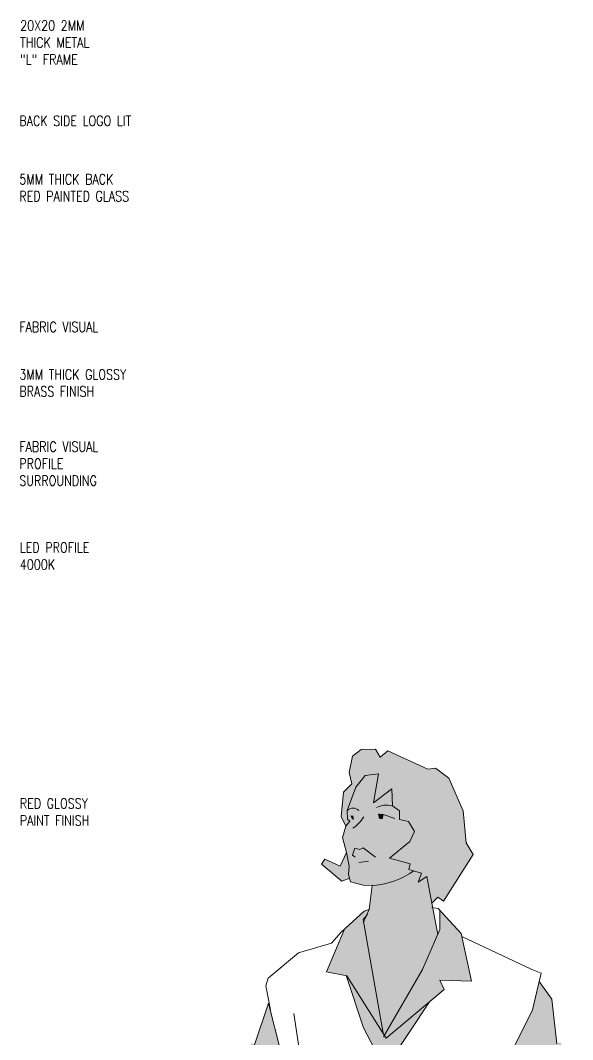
# Model space of a CAD drawing. Header units: millimetres. Extents: x 539949 to 547802, y -525020 to -515511.
# Drawn here: x 542762 to 543520, y -518583 to -517183 of the extents above; entities that cross this region are included whole.
import ezdxf

# ---------------------------------------------------------------- set-up
doc = ezdxf.new("R2010")
doc.units = ezdxf.units.MM
doc.header["$LTSCALE"] = 5
doc.header["$MEASUREMENT"] = 0
doc.layers.add('L-Det Tag', color=7, linetype='Continuous')
for name, color, linetype, lineweight in [('sk-details', 151, 'Continuous', 9), ('sk-hatch', 254, 'Continuous', 13), ('sk-wall', 23, 'Continuous', 30)]:
    doc.layers.add(name, color=color, linetype=linetype, lineweight=lineweight)
doc.styles.add('ABRA', font='romans.shx', dxfattribs={"width": 0.8, "bigfont": 'bigfont.shx'})

# ---------------------------------------------------------------- blocks, each defined once
blk = doc.blocks.new('A$C74DB096D')
at = {"layer": 'sk-hatch'}
h = blk.add_hatch(color=42, dxfattribs=at)
h.set_gradient(color1=(206, 156, 39), color2=(171, 130, 33), one_color=1, tint=0.4, name='SPHERICAL')
h.paths.add_polyline_path([(104.9, 1620.7), (130, 1601.8), (123.2, 1640.8), (141.1, 1638.8), (153.8, 1623.1), (165.4, 1591.1), (165, 1579.6), (161.8, 1576.8), (167.4, 1570.3), (173.8, 1583), (170.3, 1616.2), (159.1, 1627.4), (162.8, 1642.7), (158.5, 1664.8), (146.6, 1674.1), (127.2, 1674.6), (121, 1663.7), (110.5, 1672.3), (56.3, 1647.2), (45.8, 1648.8), (27.8, 1635.1), (8.6, 1590.9), (4.6, 1547.7), (-5.1, 1531.9), (35.3, 1468.5), (42.9, 1473.8), (50.9, 1465.7), (57.8, 1502), (69.3, 1494.4), (64.7, 1506.2), (82, 1511.4), (80.3, 1519.1), (108.2, 1526.7), (80.9, 1549.2), (74.2, 1562.7), (82.5, 1576.3), (94.7, 1579.3), (94.7, 1590.9), (104.1, 1597.8)])
h.paths.add_polyline_path([(174.8, 1515.9), (166.2, 1534.4), (162.7, 1515.8), (163.6, 1504.5), (162.3, 1499.6), (172.9, 1495.4), (200.2, 1518.4), (195.7, 1525.6)])
h = blk.add_hatch(color=254, dxfattribs=at)
h.set_gradient(color1=(235, 216, 193), color2=(230, 207, 178), one_color=1, tint=0.8)
h.paths.add_polyline_path([(-71.4, 1115.1), (-58.2, 1189.7), (-86.1, 1220.1), (-138.8, 1249.3), (-117.4, 1224.3), (-119.8, 1155.7), (-127.3, 1100), (-124.7, 1071.5), (-48, 929.2), (-23.4, 974), (-56.8, 1049), (-58.2, 1078)])
h.paths.add_polyline_path([(270.8, 1143.5), (265.3, 1203.9), (225, 1182.4), (225, 1182.4), (249.7, 1041), (244.6, 1035.5), (238.8, 997.5), (248.7, 976), (266.1, 930.8), (273.6, 954.6), (269.2, 969.5), (283.5, 1107.4)])
h.paths.add_polyline_path([(135.6, 1457.3), (135.6, 1457.3), (131.4, 1489.9), (129.4, 1489.8, -0.132314), (75.5, 1509.4), (64.7, 1506.2), (69.3, 1494.4), (57.8, 1502), (50.9, 1465.7), (42.9, 1423.5), (63.6, 1376.1), (115.2, 1286.6), (117, 1289.6), (143.3, 1440.3)])
h.paths.add_polyline_path([(167.4, 1570.3), (161.8, 1576.8), (165, 1579.6), (165.4, 1591.1), (153.8, 1623.1), (141.1, 1638.8), (123.2, 1640.8), (130, 1601.8), (104.9, 1620.7), (104.1, 1597.8), (94.7, 1590.9), (94.7, 1579.3), (82.5, 1576.3), (74.2, 1562.7), (80.9, 1549.2), (108.2, 1526.7), (80.3, 1519.1), (82, 1511.4), (75.5, 1509.4, 0.132314), (129.4, 1489.8), (143.8, 1490.1), (161, 1494.7), (163.6, 1504.5), (162.7, 1515.8), (166.2, 1534.4), (172, 1554.7)])
h.paths.add_polyline_path([(81.7, 332.6), (47, 337.9), (40.3, 331.7, -0.313325), (24.8, 329.5), (11.9, 335.9), (4.9, 332.5), (3.9, 332.5), (9.2, 243.5), (12.4, 188.2), (11.9, 153.7), (3.4, 135.8), (8.2, 120.3), (-13.1, 49.5), (5.5, 52.1), (22.2, 48.3), (32.4, 41.2), (36.6, 117.8), (45, 132.3), (43.4, 160), (49.4, 211.6)])
h.paths.add_polyline_path([(124, 320.9), (135.3, 354.8), (104.8, 353), (103.1, 336.8), (95.2, 333, -0.153529), (87.1, 331.7), (81.7, 332.6), (49.4, 211.6), (43.4, 160), (45, 132.3), (36.6, 117.8), (35.7, 101.2), (38.9, 53.5), (61.5, 60.8), (76, 56.6), (85.1, 54.2), (68.5, 106.4), (72.7, 127.4), (66.5, 146.6), (72.5, 169.7), (103.1, 251.2)])
h = blk.add_hatch(color=12, dxfattribs=at)
h.set_gradient(color1=(185, 19, 4), color2=(180, 18, 4), one_color=1, tint=0.36, name='INVSPHERICAL')
h.paths.add_polyline_path([(-55.6, 1236.2), (-70.8, 1248.1), (-122.7, 1277.9), (-139.7, 1249.8), (-86.1, 1220.1), (-54.7, 1185.8), (-59.6, 1181.7), (-60.7, 1176), (-50.7, 1177.6), (-33.7, 1202.4)])
h.paths.add_polyline_path([(238.3, 1227.2), (224.3, 1196.8), (225, 1182.4), (267.4, 1205), (300.2, 1227.9), (313.7, 1248.2), (294.3, 1276.8)])
h.paths.add_polyline_path([(63.6, 1376.1), (39.9, 1430.3), (40.3, 1456.5), (11, 1424.6), (-2.7, 1359.9), (39.9, 1361.6), (34.1, 1348.7), (112.8, 1282.8), (115.2, 1286.6)])
h.paths.add_polyline_path([(117, 1289.6), (166, 1367.4), (193.5, 1372.8), (168.9, 1430.7), (142.3, 1454.9), (135.6, 1457.3), (135.6, 1457.3), (139.5, 1448.7), (143.9, 1443.8)])
h = blk.add_hatch(color=1, dxfattribs=at)
h.set_gradient(color1=(235, 24, 5), color2=(250, 48, 30), one_color=1, tint=0.55, name='INVSPHERICAL')
h.paths.add_polyline_path([(-66.3, 1283), (-85.2, 1321.3), (-94.3, 1359.8), (-111.3, 1335.7), (-118.1, 1275.3), (-70.8, 1248.1), (-55.6, 1236.2), (-33.7, 1202.4), (-32.7, 1204), (-47.2, 1246.9)])
h.paths.add_polyline_path([(112.8, 1282.8), (54, 1332), (114.1, 1241.6), (143.3, 1297.1), (166.8, 1367.6), (166, 1367.4)])
h.paths.add_polyline_path([(271.8, 1330.3), (255.4, 1264.2), (238.3, 1227.2), (291, 1273.9)])
at = {"layer": 'sk-details', "color": 251}
for p, q in [((101.1, 1580.4), (116.8, 1586.1)), ((116.8, 1586.1), (123.4, 1586.1)), ((166.2, 1534.4), (172, 1554.7)), ((143.8, 1540.8), (127.3, 1528)), ((148.4, 1538.4), (143.8, 1540.8)), ((155, 1540.3), (148.4, 1538.4)), ((158.4, 1530.6), (155, 1540.3)), ((162.7, 1515.8), (166.2, 1534.4)), ((136.6, 1522.5), (149.7, 1520.8)), ((154.8, 1528.2), (158.4, 1530.6)), ((163.6, 1504.5), (162.7, 1515.8)), ((143.8, 1490.1), (161, 1494.7)), ((161, 1494.7), (163.6, 1504.5)), ((129.4, 1489.8), (143.8, 1490.1)), ((135.6, 1457.3), (131.5, 1489.6)), ((42.9, 1423.5), (50.9, 1465.7)), ((11, 1424.6), (42.2, 1458.6)), ((39.9, 1430.3), (40.3, 1456.5)), ((42.2, 1458.6), (50.8, 1459.7)), ((135.1, 1457.5), (142.3, 1454.9)), ((143.9, 1439), (135.6, 1457.3)), ((137.8, 1450.6), (143.9, 1443.8)), ((142.3, 1454.9), (173, 1427)), ((143.9, 1443.8), (117, 1289.6)), ((-2.7, 1359.9), (11, 1424.6)), ((63.6, 1376.1), (39.9, 1430.3)), ((168.9, 1430.7), (193.5, 1372.8)), ((186.6, 1411.7), (173, 1427)), ((-83.4, 1376.6), (10.2, 1420.7)), ((231.4, 1398.5), (186.6, 1411.7)), ((272.4, 1364.4), (231.4, 1398.5)), ((-97, 1370.9), (-83.4, 1376.6)), ((-85.2, 1321.3), (-97, 1370.9)), ((116.2, 1284.8), (63.6, 1376.1)), ((166, 1367.4), (112.8, 1282.8)), ((143.3, 1297.1), (166.8, 1367.6)), ((193.5, 1372.8), (166, 1367.4)), ((-94.3, 1359.8), (-111.3, 1335.7)), ((39.9, 1361.6), (-2.7, 1359.9)), ((34.1, 1348.7), (39.9, 1361.6)), ((269.5, 1321.1), (275.8, 1353.8)), ((275.8, 1353.8), (272.4, 1364.4)), ((112.8, 1282.8), (34.1, 1348.7)), ((-111.3, 1335.7), (-118.1, 1275.4)), ((54, 1332), (114.1, 1241.6)), ((255.4, 1264.2), (271.8, 1330.3)), ((271.8, 1330.3), (291, 1273.9)), ((-66.3, 1283), (-85.2, 1321.3)), ((223.2, 1220), (237.7, 1316.4)), ((114.1, 1241.6), (143.3, 1297.1)), ((-47.2, 1246.9), (-66.3, 1283))]:
    blk.add_line(p, q, dxfattribs=at)
for points in [[(74.2, 1562.7), (80.9, 1549.2), (108.2, 1526.7), (80.3, 1519.1), (82, 1511.4), (64.7, 1506.2), (69.3, 1494.4), (57.8, 1502), (50.9, 1465.7), (42.9, 1473.8), (35.3, 1468.5), (-5.1, 1531.9), (4.6, 1547.7), (8.6, 1590.9), (27.8, 1635.1), (45.8, 1648.8), (56.3, 1647.2), (110.5, 1672.3), (121, 1663.7), (127.2, 1674.6), (146.6, 1674.1), (158.5, 1664.8), (162.8, 1642.7), (159.1, 1627.4), (170.3, 1616.2), (173.8, 1583), (167.4, 1570.3), (172, 1554.7), (166.2, 1534.4), (174.8, 1515.9), (195.7, 1525.6), (200.2, 1518.4), (172.9, 1495.4), (161.7, 1499.8)], [(74.2, 1562.7), (82.5, 1576.3), (94.7, 1579.3), (94.7, 1590.9), (104.1, 1597.8), (104.9, 1620.7), (130, 1601.8), (123.2, 1640.8), (141.1, 1638.8), (153.8, 1623.1), (165.4, 1591.1), (165, 1579.6), (161.8, 1576.8), (167.4, 1570.3)]]:
    blk.add_lwpolyline(points, dxfattribs=at)
for centre, radius, start, end in [((112.3, 1569.8), 28.8, 62.0174, 104.2971), ((157.6, 1584.1), 10.5, 41.8202, 138.1798), ((178.4, 1601.4), 39.8, 207.7333, 239.1704), ((138.8, 1599.7), 110.3, 234.9646, 265.1137)]:
    blk.add_arc(centre, radius, start, end, dxfattribs=at)
at = {"layer": 'sk-details'}
for points in [[(116, 1586.1), (123.4, 1587), (117.6, 1579.5), (122.6, 1580.4)], [(161.3, 1584.5), (157.2, 1584.5), (158.8, 1579.5), (156.4, 1578.7)]]:
    blk.add_solid(points, dxfattribs=at)

msp = doc.modelspace()

# ---------------------------------------------------------------- block references
at = {"layer": 'sk-wall', "xscale": -1.014209084439033, "yscale": 1.014209084439033, "zscale": 1.014209084439033}
msp.add_blockref('A$C74DB096D', (543378.3, -519882.3), dxfattribs=at)

# ---------------------------------------------------------------- texts
at = {"layer": 'L-Det Tag', "color": 7, "char_height": 14, "attachment_point": 4, "style": 'ABRA'}
for s, width, gutter_width, heights, insert in [('{\\Fromans|c0;20X20 2MM THICK METAL "L" FRAME  }', 107.873, 56.3, [-63.3], (542761.5, -517213.3)), ('{\\Fromans|c0;BACK SIDE LOGO LIT }', 178.273, 24, [-14], (542760.4, -517320.9)), ('{\\Fromans|c0;5MM THICK BACK RED PAINTED GLASS }', 174.673, 24, [-37.3], (542760.4, -517412.9)), ('{\\Fromans|c0;FABRIC VISUAL}', 129.967, 24, [-14], (542760.4, -517604.1)), ('{\\Fromans|c0;3MM THICK GLOSSY BRASS FINISH}', 175.19, 24, [-37.3], (542760.4, -517681)), ('{\\Fromans|c0;FABRIC VISUAL\\PPROFILE SURROUNDING }', 128.318, 24, [-60.7], (542760.4, -517791.9)), ('{\\Fromans|c0;LED PROFILE 4000K }', 110.609, 24, [-37.3], (542761, -517918.8)), ('{\\Fromans|c0;RED GLOSSY PAINT FINISH}', 109.279, 24, [-37.3], (542761, -518270.5))]:
    msp.add_mtext_dynamic_manual_height_columns(s, width=width, gutter_width=gutter_width, heights=heights, dxfattribs=dict(at, insert=insert))

doc.saveas('drawing.dxf')
